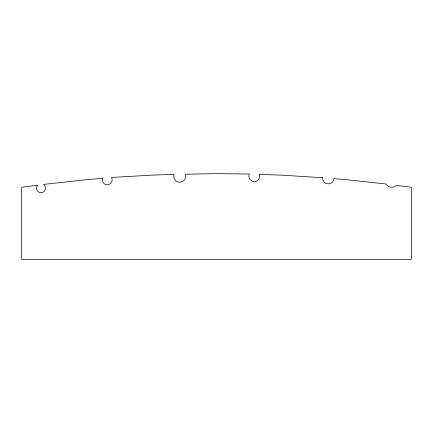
<?xml version="1.0" encoding="UTF-8"?>
<svg xmlns="http://www.w3.org/2000/svg" width="433" height="433" viewBox="0 0 433 433"><rect width="100%" height="100%" fill="white"/><g stroke="black" fill="none" stroke-linecap="round" stroke-linejoin="round"><path stroke-width="0.65" d="M322.601 177.736L322.542 178.196A5.705 5.705 0 0 0 333.756 179.673L333.892 178.656L346.633 179.7L386.014 184.009A6.717 6.717 0 0 0 390.09 187.137L393.57 187.137L396.579 185.4L411.35 187.262L411.35 259.362L21.65 259.362L21.65 187.262L37.536 185.216L36.415 187.803A4.552 4.552 0 0 0 42.916 192.274A4.552 4.552 0 0 0 43.538 184.409L86.367 179.7L102.664 178.369L102.551 178.645A4.887 4.887 0 0 0 107.914 184.761A4.887 4.887 0 0 0 111.508 177.465L151.361 175.154L174.093 174.364L173.833 175.154A6.013 6.013 0 0 0 178.661 182.152L180.225 182.233A6.013 6.013 0 0 0 185.411 174.228L216.5 173.638L249.343 174.028L249.04 174.764A5.418 5.418 0 0 0 254.268 181.579A5.418 5.418 0 0 0 259.502 174.764L259.345 174.375L281.639 175.154L322.601 177.736"/></g></svg>
